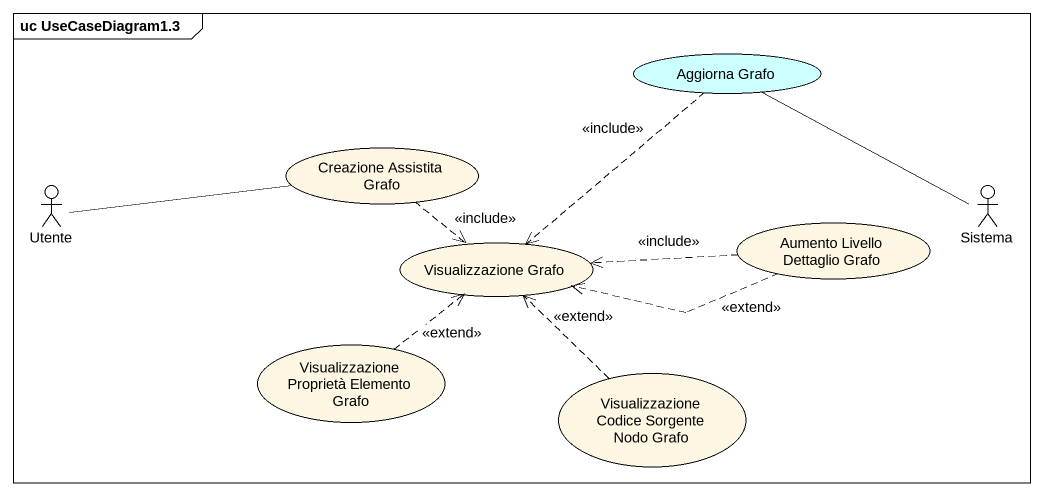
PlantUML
@startuml
mainframe uc UseCaseDiagram1.3
usecase "Aggiorna Grafo" as Aggiorna_Grafo #CCFFFF
actor Utente
usecase "Creazione Assistita Grafo" as Creazione_Assistita_Grafo
actor Sistema
usecase "Visualizzazione Grafo" as Visualizzazione_Grafo
usecase "Aumento Livello Dettaglio Grafo" as Aumento_Livello_Dettaglio
usecase "Visualizzazione Proprietà Elemento Grafo" as Visualizzazione_Proprietà
usecase "Visualizzazione Codice Sorgente Nodo Grafo" as Visualizzazione_Codice
Aggiorna_Grafo ..> Visualizzazione_Grafo : <<include>>
Utente -right- Creazione_Assistita_Grafo
Creazione_Assistita_Grafo ..> Visualizzazione_Grafo : <<include>>
Sistema -left- Aggiorna_Grafo
Aumento_Livello_Dettaglio .left.> Visualizzazione_Grafo : <<extend>>
Aumento_Livello_Dettaglio .left.> Visualizzazione_Grafo : <<include>>
Visualizzazione_Proprietà .up.> Visualizzazione_Grafo : <<extend>>
Visualizzazione_Codice .up.> Visualizzazione_Grafo : <<extend>>
@enduml
